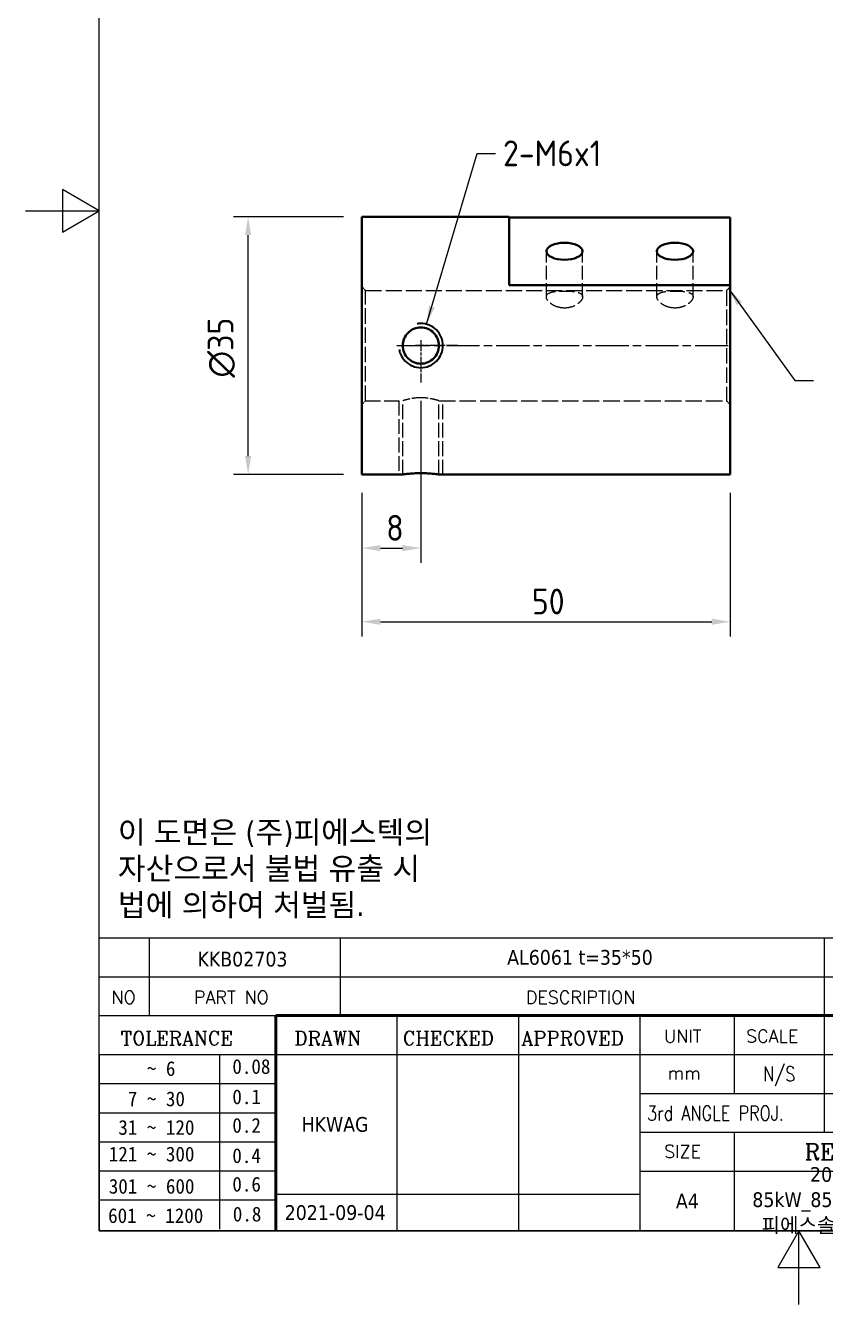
# Model space of a CAD drawing. Header units: millimetres. Extents: x 0 to 210, y 0 to 297.
# Drawn here: x 0 to 108.6, y 0 to 173.7 of the extents above; entities that cross this region are included whole.
import ezdxf
from ezdxf.enums import TextEntityAlignment as Align

# ---------------------------------------------------------------- set-up
doc = ezdxf.new("R2010")
doc.units = ezdxf.units.MM
doc.linetypes.add('CHAIN', pattern=[0.35429999999999995, 0.2362, -0.0295, 0.0591, -0.0295])
doc.linetypes.add('DASHED', pattern=[0.2067, 0.1654, -0.0413])
doc.layers.get('0').update_dxf_attribs({"color": 3, "lineweight": 25})
for name, color, linetype, lineweight in [('가려진 것(ISO)', 2, 'DASHED', 18), ('가시적인 것(ISO)', 3, 'Continuous', 40), ('가시적인 좁은 것(ISO)', 3, 'Continuous', 35), ('경계(ISO)', 7, 'Continuous', 25), ('기호(ISO)', 5, 'Continuous', 25), ('제목(ISO)', 5, 'Continuous', 50), ('중심 표식(ISO)', 1, 'Continuous', 25), ('중심선(ISO)', 1, 'Continuous', 25), ('치수(ISO)', 2, 'Continuous', 25)]:
    doc.layers.add(name, color=color, linetype=linetype, lineweight=lineweight)
doc.styles.add('HAN_291', font='')
doc.styles.add('RC_284', font='ROMANC.shx')
doc.styles.add('RC_287', font='ROMANC.shx')
doc.styles.add('RC_292', font='ROMANC.shx')
doc.styles.add('문자 텍스트_PSTEK_POSCO', font='isocp.shx')
doc.styles.add('치수 텍스트_PSTEK_POSCO', font='isocp.shx')
doc.styles.add('텍스트 스타일198', font='tahoma.ttf')
doc.styles.add('텍스트 스타일333', font='ROMANC.shx', dxfattribs={"width": 0.800000011920929})
doc.styles.get('HAN_291').set_extended_font_data('GulimChe')
doc.dimstyles.new('치수_PSTEK_POSCO', dxfattribs={"dimtxt": 3.5, "dimasz": 2.5, "dimexe": 2, "dimexo": 2.5, "dimgap": 1, "dimtad": 1, "dimrnd": 1e-08, "dimdsep": 46, "dimtxsty": '치수 텍스트_PSTEK_POSCO', "dimcen": 0.09, "dimdle": 10, "dimclrd": 7, "dimclre": 7, "dimclrt": 2, "dimadec": 1, "dimazin": 2, "dimtfac": 1, "dimtmove": 0, "dimatfit": 3, "dimfxl": 0, "dimtolj": 1, "dimlwd": -1, "dimlwe": -1, "dimarcsym": 0})
doc.dimstyles.new('치수_PSTEK_POSCO$7', dxfattribs={"dimtxt": 3.5, "dimasz": 2.5, "dimexe": 2, "dimexo": 2.5, "dimgap": 1, "dimtad": 1, "dimrnd": 1e-08, "dimdsep": 46, "dimtxsty": '치수 텍스트_PSTEK_POSCO', "dimcen": 0.09, "dimdle": 10, "dimclrd": 7, "dimclre": 7, "dimclrt": 2, "dimadec": 1, "dimazin": 2, "dimtfac": 1, "dimtmove": 0, "dimatfit": 3, "dimfxl": 0, "dimtolj": 1, "dimlwd": -1, "dimlwe": -1, "dimarcsym": 0})

# ---------------------------------------------------------------- blocks, each defined once
blk = doc.blocks.new('경계 Default Border')
at = {"layer": '경계(ISO)', "flags": 128}
for points in [[(10, 10), (10, 287.0000076293945), (200, 287.0000076293945), (200, 10), (10, 10)], [(0, 148.5000038146973), (10, 148.5000038146973), (5, 151.3867473602295), (5, 145.6132507324219), (10, 148.5000038146973)], [(105, 0), (105, 10), (102.1132469177246, 5), (107.8867530822754, 5), (105, 10)]]:
    blk.add_lwpolyline(points, dxfattribs=at)
blk = doc.blocks.new('제목 블록 PSTEK')
at = {"color": 180}
for p, q in [((182.475792979055, 11.79100474011392), (182.4757929790549, 51.56524660363496)), ((182.4757929790549, 51.56524660363496), (372.4757929537551, 51.56524660363496)), ((189.2651435055721, 51.56524660363496), (189.2651435055722, 41.00524660363494)), ((215.2152739891528, 41.00524660363494), (215.2152739891528, 51.56524660363496)), ((280.8758854511282, 51.56524660363496), (280.8758854511282, 41.00524660363494)), ((182.475792979055, 46.2852466036349), (372.4757929537551, 46.28524660363492)), ((182.475792979055, 41.00524660363493), (206.451475290024, 41.00524660363493)), ((222.9401812389276, 11.79100474011392), (222.9401812389276, 41.00524660363494)), ((239.4288871878316, 11.79100474011392), (239.4288871878316, 41.00524660363494)), ((255.9175931367356, 11.79100474011392), (255.9175931367356, 41.00524660363494)), ((268.6918866058747, 41.00524660363494), (268.6918866058747, 30.44524660363498)), ((280.8758854511282, 41.00524660363494), (280.8758854511282, 25.16524660363502)), ((182.475792979055, 35.72524660363497), (206.451475290024, 35.72524660363497)), ((198.8621818849491, 12.02524660363491), (198.8621818849491, 35.72524660363497)), ((206.451475290024, 35.72524660363497), (372.4757929537551, 35.72524660363497)), ((182.475792979055, 31.77524660363492), (206.451475290024, 31.77524660363492)), ((255.917593136736, 30.44524660363498), (372.4757929537552, 30.44524660363501)), ((182.475792979055, 27.82524660363487), (206.451475290024, 27.82524660363487)), ((255.9175931367359, 25.16524660363502), (372.4757929537552, 25.165246603635)), ((268.6918866058744, 25.16524660363502), (268.6918866058744, 11.79100474011392)), ((182.475792979055, 23.87524660363505), (206.451475290024, 23.87524660363505)), ((182.475792979055, 19.92524660363478), (206.451475290024, 19.92524660363478)), ((255.9175931367359, 19.88524660363481), (310.0881549537553, 19.88524660363481)), ((182.475792979055, 15.97524660363496), (206.451475290024, 15.97524660363496)), ((206.451475290024, 16.74100474011396), (255.9175931367359, 16.74100474011396)), ((182.475792979055, 11.79100474011392), (372.4757929537551, 11.79100474011389))]:
    blk.add_line(p, q, dxfattribs=at)
at = {"color": 7, "lineweight": 50}
for p, q in [((206.4514752900237, 11.79100474011392), (206.4514752900237, 41.00524660363494)), ((206.451475290024, 41.00524660363494), (372.4757929537551, 41.00524660363496))]:
    blk.add_line(p, q, dxfattribs=at)
at = {"layer": '제목(ISO)', "lineweight": 18}
blk.add_line((182.475792979055, 35.72500474011393), (182.475792979055, 11.79100474011392), dxfattribs=at)
at = {"color": 2}
for s, height, style, p in [('NO', 1.742399930953979, 'RC_284', (184.135398793432, 42.62317362549192)), ('PART NO', 1.742399930953979, 'RC_284', (195.3359407378685, 42.62317362549192)), ('DESCRIPTION', 1.742399930953979, 'RC_284', (240.4025565652523, 42.62317362549192)), (' TOLERANCE', 1.899999976158142, 'RC_287', (184.0872874387979, 37.00893196870329)), ('DRAWN', 1.899999976158142, 'RC_287', (208.9766620976279, 37.00893196870329)), ('CHECKED', 1.899999976158142, 'RC_287', (223.6856844514997, 37.00893196870329)), ('APPROVED', 1.899999976158142, 'RC_287', (239.7795453577791, 37.00893196870329)), ('UNIT', 1.742399930953979, 'RC_284', (259.1652673287452, 37.34317362549218)), ('SCALE', 1.742399930953979, 'RC_284', (270.2934779252897, 37.34317362549218)), ('    ~ 6', 2.000000029802322, 'HAN_291', (183.7721304966814, 32.8176515608431)), ('0.08', 2.000000029802322, 'HAN_291', (200.5467345600617, 33.09873600004101)), ('mm', 1.742399930953979, 'RC_284', (259.6505418159997, 32.3543089683787)), ('  7 ~ 30', 2.000000029802322, 'HAN_291', (183.7721304966814, 28.70538114822415)), ('0.1', 2.000000029802322, 'HAN_291', (200.5467345600617, 28.98646558742206)), (' 31 ~ 120', 2.000000029802322, 'HAN_291', (183.7721304966814, 24.82628181916237)), ('0.2', 2.000000029802322, 'HAN_291', (200.5467345600617, 25.10736625836028)), ('121 ~ 300', 2.000000029802322, 'HAN_291', (183.7721304966814, 21.21401206133254)), ('0.4', 2.000000029802322, 'HAN_291', (200.5467345600617, 20.99509650053045)), ('SIZE', 1.742399930953979, 'RC_284', (259.1652673287452, 21.69497768947366)), ('REFERENCE', 2.178000062704086, 'RC_292', (278.2741065029841, 21.43214925458022)), ('301 ~ 600', 2.000000029802322, 'HAN_291', (183.7721304966814, 16.83491273227077)), ('0.6', 2.000000029802322, 'HAN_291', (200.5467345600617, 17.11599717146868)), ('601 ~ 1200', 2.000000029802322, 'HAN_291', (183.6802025156883, 12.84759660881125)), ('0.8', 2.000000029802322, 'HAN_291', (200.6097246063884, 13.05732192299702))]:
    blk.add_text(s, height=height, dxfattribs=dict(at, style=style)).set_placement(p)
at = {"color": 7, "style": '텍스트 스타일333', "width": 0.7999999523162842}
blk.add_text('N/S', height=2.000000029802322, dxfattribs=at).set_placement((274.7838860285014, 33.08524660363496), align=Align.MIDDLE_CENTER)
at = {"color": 2, "style": '텍스트 스타일333', "width": 0.7999999523162842}
blk.add_text('3rd ANGLE PROJ.', height=2.000000029802322, dxfattribs=at).set_placement((256.8430306642954, 26.76148381654429))
at = {"layer": '제목(ISO)', "color": 7, "style": '텍스트 스타일198'}
for tag, p in [('질량\\P3;_001', (350.3046145979153, 48.1643332325385)), ('부품_번호_001', (195.8125351691155, 47.68004260673702)), ('설명_001', (237.8576807583279, 47.92245856837096)), ('재질_001', (290.6002202955571, 47.92524659519488)), ("3._Q'TY_001", (312.7051684940307, 47.92188863680521)), ('1._MODEL_NAME_001', (326.0176446881414, 37.52172745615292)), ('제목_001', (337.1098430672388, 32.12134217035067)), ('부품_번호_001', (334.4717754223474, 26.8052465951949)), ('설계자_001', (209.9396160013646, 25.23446884679021)), ('프로젝트_001', (278.9744245225954, 18.43818283951269)), ('시트_크기_001', (260.7634369704525, 14.8381256569732)), ('프로젝트_002', (271.1389644161678, 15.01430360086118)), ('작성_날짜_001', (207.6508315629738, 13.26600473167383)), ('프로젝트_003', (272.3954135944161, 11.55047762554502))]:
    blk.add_attdef(tag, p, '', height=2.000000029802322, dxfattribs=at)
for tag, p in [('4._COLOR', (327.6805273250926, 48.92524660363493)), ('점검자', (231.1845342133799, 26.23312567187446)), ('엔지니어링_승인자', (247.673240162284, 26.23312567187446)), ('점검_날짜', (231.1845342133799, 14.26600474011394)), ('엔지니어링_승인_날짜', (247.6732401622839, 14.26600474011394))]:
    blk.add_attdef(tag, text='', height=2.000000029802322, dxfattribs=at).set_placement(p, align=Align.MIDDLE_CENTER)
blk = doc.blocks.new('*D24')
at = {"layer": 'Defpoints', "color": 0, "transparency": 16777216}
for p in [(53.66471838662061, 125.2013763985527), (45.66499846306328, 112.7011875007258), (53.66471838662061, 102.7011875007258)]:
    blk.add_point(p, dxfattribs=at)
at = {"layer": '치수(ISO)', "color": 7, "transparency": 16777216}
for p, q in [((53.66471838662061, 122.7013763985527), (53.66471838662061, 100.7011875007258)), ((45.66499846306328, 110.2011875007258), (45.66499846306328, 100.7011875007258)), ((48.16499846306328, 102.7011875007258), (51.16471838662061, 102.7011875007258))]:
    blk.add_line(p, q, dxfattribs=at)
for points in [[(48.16499846306328, 103.1178541673925), (48.16499846306328, 102.2845208340591), (45.66499846306328, 102.7011875007258)], [(51.16471838662061, 103.1178541673925), (51.16471838662061, 102.2845208340591), (53.66471838662061, 102.7011875007258)]]:
    blk.add_solid(points, dxfattribs=at)
at = {"layer": '치수(ISO)', "color": 2, "transparency": 16777216, "insert": (48.96485842484195, 105.4511875007258), "char_height": 3.5, "attachment_point": 4, "style": '치수 텍스트_PSTEK_POSCO'}
blk.add_mtext('\\A1;8', dxfattribs=at)
blk = doc.blocks.new('*D25')
at = {"layer": 'Defpoints', "color": 0, "transparency": 16777216}
for p in [(30.21631951155521, 147.7011875007258), (45.66499846306328, 147.7011875007258), (45.66499846306328, 112.7011875007258)]:
    blk.add_point(p, dxfattribs=at)
at = {"layer": '치수(ISO)', "color": 7, "transparency": 16777216}
for p, q in [((43.16499846306328, 147.7011875007258), (28.21631951155521, 147.7011875007258)), ((30.2163195115552, 115.2011875007258), (30.21631951155521, 145.2011875007258)), ((43.16499846306328, 112.7011875007258), (28.2163195115552, 112.7011875007258))]:
    blk.add_line(p, q, dxfattribs=at)
for points in [[(29.79965284488854, 145.2011875007258), (30.63298617822187, 145.2011875007258), (30.21631951155521, 147.7011875007258)], [(29.79965284488853, 115.2011875007258), (30.63298617822187, 115.2011875007258), (30.2163195115552, 112.7011875007258)]]:
    blk.add_solid(points, dxfattribs=at)
at = {"layer": '치수(ISO)', "color": 2, "transparency": 16777216, "insert": (26.58327095844811, 125.8606478954563), "char_height": 3.5, "attachment_point": 4, "rotation": 90, "style": '치수 텍스트_PSTEK_POSCO'}
blk.add_mtext('\\A1;\\fAIGDT|b0|i0;\\H3.5000;\\ln\\fisocp|b0|i0;\\H3.5000;35', dxfattribs=at)
blk = doc.blocks.new('*D30')
at = {"layer": 'Defpoints', "color": 0, "transparency": 16777216}
for p in [(45.66499846306328, 112.7011875007258), (95.66499846306357, 112.7011875007258), (95.66499846306357, 92.70118750072578)]:
    blk.add_point(p, dxfattribs=at)
at = {"layer": '치수(ISO)', "color": 7, "transparency": 16777216}
for p, q in [((45.66499846306328, 110.2011875007258), (45.66499846306328, 90.70118750072578)), ((95.66499846306357, 110.2011875007258), (95.66499846306357, 90.70118750072578)), ((48.16499846306328, 92.70118750072578), (93.16499846306357, 92.70118750072578))]:
    blk.add_line(p, q, dxfattribs=at)
for points in [[(48.16499846306328, 93.11785416739245), (48.16499846306328, 92.28452083405911), (45.66499846306328, 92.70118750072578)], [(93.16499846306357, 93.11785416739245), (93.16499846306357, 92.28452083405911), (95.66499846306357, 92.70118750072578)]]:
    blk.add_solid(points, dxfattribs=at)
at = {"layer": '치수(ISO)', "color": 2, "transparency": 16777216, "insert": (68.73862051030753, 95.45118750072578), "char_height": 3.5, "attachment_point": 4, "style": '치수 텍스트_PSTEK_POSCO'}
blk.add_mtext('\\A1;50', dxfattribs=at)

msp = doc.modelspace()

# ---------------------------------------------------------------- linework, layer by layer
at = {"layer": '가려진 것(ISO)', "ltscale": 11.28850173950195}
for p, q in [((70.70649846306223, 136.8232944471677), (70.70649846306127, 143.0039275971802)), ((75.62349846306223, 136.8232944471677), (75.62349846306125, 143.0039275971802)), ((85.70649846306225, 136.8232944471677), (85.70649846306127, 143.0039275971802)), ((90.62349846306222, 136.8232944471677), (90.62349846306127, 143.0039275971802))]:
    msp.add_line(p, q, dxfattribs=at)
at = {"layer": '가려진 것(ISO)', "ltscale": 1.346723914146423}
for p, q in [((46.16499846306328, 137.7011875007258), (45.66499846306328, 138.2011875007258)), ((95.16499846306328, 137.7011875007258), (95.66499846306328, 138.2011875007258)), ((46.16499846306328, 122.7011875007258), (45.66499846306328, 122.2011875007258)), ((95.16499846306328, 122.7011875007258), (95.66499846306328, 122.2011875007258))]:
    msp.add_line(p, q, dxfattribs=at)
at = {"layer": '가려진 것(ISO)', "ltscale": 12.66566944122314}
for p, q in [((46.16499846306328, 122.7011875007258), (46.16499846306328, 137.7011875007258)), ((95.16499846306328, 137.7011875007258), (95.16499846306328, 122.7011875007258))]:
    msp.add_line(p, q, dxfattribs=at)
at = {"layer": '가려진 것(ISO)', "ltscale": 13.16991901397705}
msp.add_line((46.16499846306328, 137.7011875007258), (95.16499846306328, 137.7011875007258), dxfattribs=at)
at = {"layer": '가려진 것(ISO)', "ltscale": 12.19521045684814}
msp.add_line((46.16499846306328, 122.7011875007258), (51.20649846306328, 122.7011875007258), dxfattribs=at)
at = {"layer": '가려진 것(ISO)', "ltscale": 12.09482383728027}
for p, q in [((50.66499846306328, 122.7011875007258), (50.66499846306328, 112.7011875007258)), ((51.20649846306328, 112.7011875007258), (51.20649846306328, 122.7011875007258)), ((56.12349846306329, 112.7011875007258), (56.12349846306329, 122.7011875007258)), ((56.66499846306328, 112.7011875007258), (56.66499846306328, 122.7011875007258))]:
    msp.add_line(p, q, dxfattribs=at)
at = {"layer": '가려진 것(ISO)', "ltscale": 13.49143028259277}
msp.add_line((56.12349846306329, 122.7011875007258), (95.16499846306328, 122.7011875007258), dxfattribs=at)
at = {"layer": '가려진 것(ISO)', "ltscale": 12.54149341583252}
for points, knots in [([(73.16499846306165, 135.3032082671651), (73.47626264763082, 135.3032082671651), (73.80654311516543, 135.3526454299591), (74.41149129366332, 135.5412924034335), (74.68638259121236, 135.6792526657561), (75.12036458323799, 135.9742993797251), (75.30922305328167, 136.1515174170009), (75.56085111970582, 136.5033734368177), (75.62349846306216, 136.6772279151815), (75.62349846306232, 136.969360979154), (75.56085111970616, 137.1056701565886), (75.30922305328232, 137.3219561580248), (75.12036458323878, 137.4028806161583), (74.68638259121337, 137.5153183102236), (74.41149129366444, 137.5546175401613), (73.80654311516668, 137.602184485765), (73.47626264763211, 137.6115999413833), (72.85373427849376, 137.6115999413833), (72.52345381095915, 137.602184485765), (71.91850563246123, 137.5546175401613), (71.64361433491219, 137.5153183102236), (71.20963234288654, 137.4028806161583), (71.02077387284282, 137.3219561580248), (70.76914580641866, 137.1056701565886), (70.70649846306232, 136.969360979154), (70.70649846306216, 136.6772279151815), (70.76914580641832, 136.5033734368177), (71.02077387284217, 136.1515174170009), (71.20963234288573, 135.9742993797251), (71.64361433491116, 135.6792526657561), (71.91850563246012, 135.5412924034335), (72.5234538109579, 135.3526454299591), (72.85373427849248, 135.3032082671651), (73.16499846306165, 135.3032082671651)], [0, 0, 0, 0, 0.09337925537075321, 0.09337925537075321, 0.1867585107415064, 0.1867585107415064, 0.2800974114745846, 0.2800974114745846, 0.3734363122076628, 0.3734363122076628, 0.466775212940741, 0.466775212940741, 0.5601141136738192, 0.5601141136738192, 0.6534933690445724, 0.6534933690445724, 0.7468726244153256, 0.7468726244153256, 0.8402518797860788, 0.8402518797860788, 0.933631135156832, 0.933631135156832, 1.02697003588991, 1.02697003588991, 1.120308936622988, 1.120308936622988, 1.213647837356067, 1.213647837356067, 1.306986738089145, 1.306986738089145, 1.400365993459898, 1.400365993459898, 1.493745248830651, 1.493745248830651, 1.493745248830651, 1.493745248830651]), ([(88.16499846306165, 135.3032082671651), (88.47626264763082, 135.3032082671651), (88.80654311516543, 135.3526454299591), (89.41149129366332, 135.5412924034335), (89.68638259121235, 135.6792526657561), (90.12036458323799, 135.9742993797251), (90.30922305328167, 136.1515174170009), (90.56085111970582, 136.5033734368177), (90.62349846306216, 136.6772279151815), (90.62349846306232, 136.969360979154), (90.56085111970616, 137.1056701565886), (90.30922305328232, 137.3219561580248), (90.12036458323878, 137.4028806161583), (89.68638259121337, 137.5153183102236), (89.41149129366444, 137.5546175401613), (88.80654311516668, 137.602184485765), (88.4762626476321, 137.6115999413833), (87.85373427849376, 137.6115999413833), (87.52345381095915, 137.602184485765), (86.91850563246123, 137.5546175401613), (86.6436143349122, 137.5153183102236), (86.20963234288652, 137.4028806161583), (86.02077387284282, 137.3219561580248), (85.76914580641866, 137.1056701565886), (85.70649846306232, 136.969360979154), (85.70649846306216, 136.6772279151815), (85.76914580641832, 136.5033734368177), (86.02077387284217, 136.1515174170009), (86.20963234288574, 135.9742993797251), (86.64361433491116, 135.6792526657561), (86.91850563246012, 135.5412924034335), (87.5234538109579, 135.3526454299591), (87.85373427849248, 135.3032082671651), (88.16499846306165, 135.3032082671651)], [0, 0, 0, 0, 0.09337925537075335, 0.09337925537075335, 0.1867585107415067, 0.1867585107415067, 0.2800974114745849, 0.2800974114745849, 0.373436312207663, 0.373436312207663, 0.4667752129407413, 0.4667752129407413, 0.5601141136738195, 0.5601141136738195, 0.6534933690445726, 0.6534933690445726, 0.7468726244153256, 0.7468726244153256, 0.840251879786079, 0.840251879786079, 0.9336311351568322, 0.9336311351568322, 1.02697003588991, 1.02697003588991, 1.120308936622989, 1.120308936622989, 1.213647837356067, 1.213647837356067, 1.306986738089145, 1.306986738089145, 1.400365993459898, 1.400365993459898, 1.493745248830651, 1.493745248830651, 1.493745248830651, 1.493745248830651])]:
    msp.add_open_spline(points, degree=3, knots=knots, dxfattribs=at)
at = {"layer": '가려진 것(ISO)', "ltscale": 7.406293392181396}
for points, knots in [([(53.66499846306255, 123.1155839449234), (53.35373427849338, 123.1155839449234), (53.02345381095881, 123.092920251461), (52.41850563246105, 123.0130287443027), (52.14361433491212, 122.9571584790781), (51.70963234288671, 122.8537497256137), (51.52077387284317, 122.7992201137086), (51.2691458064522, 122.7224488424241), (51.23155740043842, 122.7096920374118), (51.20649846306328, 122.7011875007258)], [0, 0, 0, 0, 0.09337925537075321, 0.09337925537075321, 0.1867585107415064, 0.1867585107415064, 0.2800974114745846, 0.2800974114745846, 0.3734363121832942, 0.3734363121832942, 0.3734363122076628, 0.3734363122076628]), ([(56.12349846306329, 122.7011875007258), (56.09843952572065, 122.7096920374011), (56.06085111970684, 122.722448842414), (55.80922305328266, 122.7992201137086), (55.62036458323896, 122.8537497256137), (55.1863825912133, 122.9571584790781), (54.91149129366426, 123.0130287443027), (54.30654311516633, 123.092920251461), (53.97626264763174, 123.1155839449234), (53.66499846306255, 123.1155839449234)], [1.120308936581421, 1.120308936581421, 1.120308936622988, 1.120308936622988, 1.213647837356067, 1.213647837356067, 1.306986738089145, 1.306986738089145, 1.400365993459898, 1.400365993459898, 1.493745248830651, 1.493745248830651, 1.493745248830651, 1.493745248830651])]:
    msp.add_open_spline(points, degree=3, knots=knots, dxfattribs=at)
at = {"layer": '가시적인 것(ISO)'}
for p, q in [((45.66499846306328, 147.7011875007258), (45.66499846306328, 112.7011875007258)), ((45.66499846306328, 147.7011875007258), (65.66499846306328, 147.7011875007258)), ((65.66499846306328, 147.7011875007258), (65.66499846305871, 138.4040644868905)), ((65.66499846306382, 147.6037907074699), (95.66499846306382, 147.6037907074699)), ((95.66499846306382, 147.6037907074699), (95.66499846305871, 138.4040644868905)), ((95.66499846305871, 138.4040644868905), (65.6649984630587, 138.4040644868905)), ((95.66499846306328, 112.7011875007258), (95.66499846305871, 138.4040644868905)), ((45.66499846306328, 112.7011875007258), (51.20649846306328, 112.7011875007258)), ((56.12349846306329, 112.7011875007258), (95.66499846306328, 112.7011875007258))]:
    msp.add_line(p, q, dxfattribs=at)
for centre in [(73.16499846306127, 143.0039275971802), (88.16499846306127, 143.0039275971802)]:
    msp.add_ellipse(centre, major_axis=(2.4585, 0), ratio=0.469471562785891, dxfattribs=at)
for points, knots in [([(53.66499846305814, 132.6596875007258), (53.97413483090261, 132.6596875007258), (54.30359323779523, 132.5978226805336), (54.90919343284925, 132.3467975562504), (55.18537068403194, 132.1576593228462), (55.6214673675472, 131.721562639331), (55.81060788900035, 131.4453841256502), (56.06163468217868, 130.8397796318512), (56.1234984630581, 130.5103197321484), (56.1234984630581, 129.8920552693032), (56.06163468217868, 129.5625953696004), (55.81060788900035, 128.9569908758013), (55.6214673675472, 128.6808123621206), (55.18537068403194, 128.2447156786054), (54.90919343284925, 128.0555774452012), (54.30359323779523, 127.804552320918), (53.97413483090261, 127.7426875007258), (53.35586209521367, 127.7426875007258), (53.02640368832107, 127.804552320918), (52.42080349326702, 128.0555774452012), (52.14462624208431, 128.2447156786054), (51.70852955856903, 128.6808123621206), (51.51938903711586, 128.9569908758013), (51.2683622439375, 129.5625953696004), (51.20649846305809, 129.8920552693032), (51.20649846305809, 130.5103197321484), (51.2683622439375, 130.8397796318512), (51.51938903711586, 131.4453841256502), (51.70852955856902, 131.721562639331), (52.14462624208431, 132.1576593228462), (52.42080349326702, 132.3467975562504), (53.02640368832105, 132.5978226805336), (53.35586209521367, 132.6596875007258), (53.66499846305814, 132.6596875007258)], [0, 0, 0, 0, 0.09274091035334037, 0.09274091035334037, 0.1854818207066807, 0.1854818207066807, 0.2782214901334636, 0.2782214901334636, 0.3709611595602465, 0.3709611595602465, 0.4637008289870294, 0.4637008289870294, 0.5564404984138123, 0.5564404984138123, 0.6491814087671526, 0.6491814087671526, 0.741922319120493, 0.741922319120493, 0.8346632294738334, 0.8346632294738334, 0.9274041398271737, 0.9274041398271737, 1.020143809253957, 1.020143809253957, 1.11288347868074, 1.11288347868074, 1.205623148107522, 1.205623148107522, 1.298362817534305, 1.298362817534305, 1.391103727887646, 1.391103727887646, 1.483844638240986, 1.483844638240986, 1.483844638240986, 1.483844638240986]), ([(51.20649846306328, 112.7011875007258), (51.23124397545212, 112.7047980845989), (51.26836224398004, 112.7102139604005), (51.51938903712067, 112.7428390662294), (51.70852955857374, 112.7659795085263), (52.14462624208889, 112.8095160000435), (52.42080349327153, 112.8327569240974), (53.02640368832549, 112.8656124263907), (53.35586209521809, 112.8747401513699), (53.66499846306255, 112.8747401513699)], [1.112883478680739, 1.112883478680739, 1.112883478708468, 1.112883478708468, 1.205623148107522, 1.205623148107522, 1.298362817534305, 1.298362817534305, 1.391103727887645, 1.391103727887645, 1.483844638240986, 1.483844638240986, 1.483844638240986, 1.483844638240986]), ([(53.66499846306255, 112.8747401513699), (53.97413483090702, 112.8747401513699), (54.30359323779966, 112.8656124263907), (54.90919343285377, 112.8327569240974), (55.18537068403652, 112.8095160000435), (55.62146736755192, 112.7659795085263), (55.81060788900516, 112.7428390662294), (56.06163468218369, 112.7102139603956), (56.09875295071139, 112.7047980845937), (56.12349846306329, 112.7011875007258)], [0, 0, 0, 0, 0.09274091035334037, 0.09274091035334037, 0.1854818207066807, 0.1854818207066807, 0.2782214901334636, 0.2782214901334636, 0.3709611595602464, 0.3709611595602464, 0.3709611595689851, 0.3709611595689851])]:
    msp.add_open_spline(points, degree=3, knots=knots, dxfattribs=at)
at = {"layer": '가시적인 좁은 것(ISO)'}
msp.add_open_spline([(50.71057520402212, 129.6802429677214), (50.74812803817623, 129.4672702621095), (50.80971962805986, 129.2548492021228), (51.046985540986, 128.682642424493), (51.27774659789223, 128.3457986787724), (51.80961760347786, 127.8139276731868), (52.14645793585318, 127.5831728610549), (52.88536821829987, 127.2767828939941), (53.2875036644563, 127.2011875007258), (54.04249326166004, 127.2011875007258), (54.44462870781646, 127.2767828939941), (55.18353899026312, 127.5831728610549), (55.52037932263842, 127.8139276731868), (56.05225032822402, 128.3457986787724), (56.28301138513022, 128.682642424493), (56.58940588485153, 129.4215644517107), (56.6649984630581, 129.823704004524), (56.6649984630581, 130.5786709969276), (56.58940588485153, 130.9808105497409), (56.28301138513022, 131.7197325769586), (56.05225032822402, 132.0565763226792), (55.52037932263842, 132.5884473282648), (55.18353899026312, 132.8192021403967), (54.44462870781646, 133.1255921074575), (54.04249326166004, 133.2011875007258), (53.66499846305818, 133.2011875007258)], degree=3, knots=[0.5040875690691095, 0.5040875690691095, 0.5040875690691095, 0.5040875690691095, 0.5662320257427691, 0.5662320257427691, 0.679477074603318, 0.679477074603318, 0.7927255141838793, 0.7927255141838793, 0.9059739537644406, 0.9059739537644406, 1.019222393345002, 1.019222393345002, 1.132470832925563, 1.132470832925563, 1.245715881786112, 1.245715881786112, 1.358960930646661, 1.358960930646661, 1.47220597950721, 1.47220597950721, 1.585451028367759, 1.585451028367759, 1.69869946794832, 1.69869946794832, 1.811947907528881, 1.811947907528881, 1.811947907528881, 1.811947907528881], dxfattribs=at)
msp.add_open_spline([(53.66499846305818, 133.2011875007258), (53.49466045474959, 133.2011875007258), (53.31917630383672, 133.1864895591855), (53.14405393005625, 133.1556107597622)], degree=3, dxfattribs=at)
at = {"layer": '중심 표식(ISO)', "linetype": 'CHAIN', "ltscale": 6.389015674591064}
for p, q in [((53.66471838662061, 130.9510823117319), (53.66471838662061, 125.2013763985527)), ((58.66442429979986, 130.2010823117319), (52.91471838662061, 130.2010823117319))]:
    msp.add_line(p, q, dxfattribs=at)
at = {"layer": '중심선(ISO)', "linetype": 'CHAIN', "ltscale": 19.05165100097656}
msp.add_line((50.39424846306328, 130.2011875007258), (95.91499846306327, 130.2011875007258), dxfattribs=at)

# ---------------------------------------------------------------- block references
msp.add_blockref('경계 Default Border', (0, 0))
ref = msp.add_blockref('제목 블록 PSTEK', (-172.4757929537552, -1.791004740113895))
ref.add_attrib('설계자_001', 'HKWAG', (37.4638230476094, 23.44346410667632), dxfattribs={"layer": '제목(ISO)', "color": 7, "height": 2.000000029802322, "style": '텍스트 스타일198'})
ref.add_attrib('프로젝트_001', '2021_컨버터_DC', (106.4986315688402, 16.64717809939879), dxfattribs={"layer": '제목(ISO)', "color": 7, "height": 2.000000029802322, "style": '텍스트 스타일198'})
ref.add_attrib('시트_크기_001', 'A4', (88.28764401669724, 13.04712091685931), dxfattribs={"layer": '제목(ISO)', "color": 7, "height": 2.000000029802322, "style": '텍스트 스타일198'})
ref.add_attrib('작성_날짜_001', '2021-09-04', (35.1750386092186, 11.47499999155994), dxfattribs={"layer": '제목(ISO)', "color": 7, "height": 2.000000029802322, "style": '텍스트 스타일198'})
ref.add_attrib('설명_001', 'AL6061 t=35*50', (65.38188780457281, 46.13145382825707), dxfattribs={"layer": '제목(ISO)', "color": 7, "height": 2.000000029802322, "style": '텍스트 스타일198'})
ref.add_attrib('부품_번호_001', 'KKB02703', (23.33674221536031, 45.88903786662313), dxfattribs={"layer": '제목(ISO)', "color": 7, "height": 2.000000029802322, "style": '텍스트 스타일198'})
ref.add_attrib('프로젝트_002', '85kW_85kV_1000mA 집진기_', (98.66317146241258, 13.22329886074729), dxfattribs={"layer": '제목(ISO)', "color": 7, "height": 2.000000029802322, "style": '텍스트 스타일198'})
ref.add_attrib('프로젝트_003', '피에스솔루텍_부산패션단지', (99.91962064066094, 9.759472885431132), dxfattribs={"layer": '제목(ISO)', "color": 7, "height": 2.000000029802322, "style": '텍스트 스타일198'})

# ---------------------------------------------------------------- texts
at = {"layer": '기호(ISO)', "color": 2, "insert": (64.81754284726694, 156.3083221107968), "char_height": 3.499999940395355, "width": 16.50368839502335, "attachment_point": 4, "line_spacing_factor": 0.612500011920929, "style": '치수 텍스트_PSTEK_POSCO'}
msp.add_mtext('{2-M6x1}', dxfattribs=at)
at = {"layer": '기호(ISO)', "color": 7, "insert": (12.5345017592702, 59.03223318725009), "char_height": 3.00000011920929, "width": 60.84077827472761, "attachment_point": 4, "line_spacing_factor": 0.9878842234611511, "style": '문자 텍스트_PSTEK_POSCO'}
msp.add_mtext('{\\fTahoma|b0|i0;\\H3.0000;이 도면은 (주)피에스텍의\\P자산으로서 불법 유출 시 \\P법에 의하여 처벌됨.}', dxfattribs=at)

# ---------------------------------------------------------------- dimensions: what is measured, and where the dimension line sits
at = {"layer": '치수(ISO)', "color": 7}
dim = msp.add_linear_dim(base=(30.21631951155521, 147.7011875007258), p1=(45.66499846306328, 112.7011875007258), p2=(45.66499846306328, 147.7011875007258), angle=90, text='\\fAIGDT|b0|i0;\\H3.5000;\\ln\\fisocp|b0|i0;\\H3.5000;<>', dimstyle='치수_PSTEK_POSCO', override={"dimdec": 2, "dimtp": 0, "dimtm": -0, "dimtdec": 2, "dimtofl": 0, "dimatfit": 1}, dxfattribs=at)
dim.commit()
dim.dimension.update_dxf_attribs({"geometry": '*D25', "text_midpoint": (30.21631951155518, 130.2011875007258), "dimtype": 160})
dim = msp.add_linear_dim(base=(53.66471838662061, 102.7011875007258), p1=(45.66499846306328, 112.7011875007258), p2=(53.66471838662061, 125.2013763985527), dimstyle='치수_PSTEK_POSCO', override={"dimdec": 2, "dimtp": 0, "dimtm": -0, "dimtdec": 2, "dimtofl": 0, "dimatfit": 1}, dxfattribs=at)
dim.commit()
dim.dimension.update_dxf_attribs({"geometry": '*D24', "text_midpoint": (49.66485842484195, 102.7011875007258), "dimtype": 160})
dim = msp.add_linear_dim(base=(95.66499846306357, 92.70118750072578), p1=(45.66499846306328, 112.7011875007258), p2=(95.66499846306357, 112.7011875007258), angle=180, dimstyle='치수_PSTEK_POSCO', override={"dimdec": 2, "dimtp": 0, "dimtm": -0, "dimtdec": 2, "dimtofl": 0, "dimatfit": 1}, dxfattribs=at)
dim.commit()
dim.dimension.update_dxf_attribs({"geometry": '*D30', "text_midpoint": (70.66499846306343, 92.70118750072578), "dimtype": 160})

# ---------------------------------------------------------------- leaders
at = {"layer": '기호(ISO)', "color": 7, "annotation_type": 0, "has_hookline": 1, "hookline_direction": 0}
for points, text_width in [([(54.44135573149502, 133.0995367376381), (61.31754284726694, 156.3083221107968), (63.81754284726694, 156.3083221107968)], 13.73887771878421), ([(95.41499846306328, 137.9511875007258), (104.4555484270795, 125.4406429634423), (106.9555484270795, 125.4406429634423)], 7.658071206598814)]:
    msp.add_leader(points, dimstyle='치수_PSTEK_POSCO$7', override={"dimtad": 0}, dxfattribs=dict(at, text_width=text_width))

doc.saveas('drawing.dxf')
